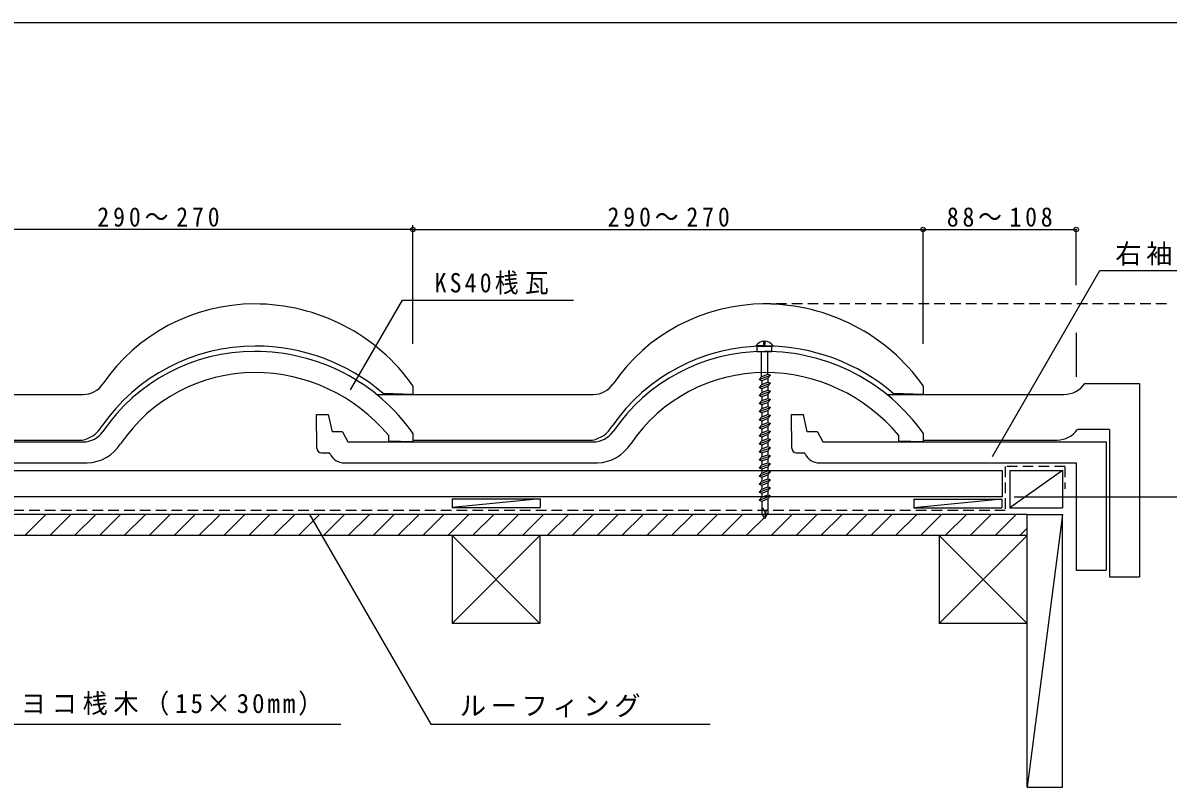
# Model space of a CAD drawing. Units: millimetres, scale not verified. Extents: x -2052 to 1987, y -1380 to 1404.
# Drawn here: x -1060 to -409, y 275 to 709 of the extents above; entities that cross this region are included whole.
import ezdxf

# ---------------------------------------------------------------- set-up
doc = ezdxf.new("R2010")
doc.units = ezdxf.units.MM
doc.header["$LTSCALE"] = 5
doc.header["$PDMODE"] = 32
doc.header["$PDSIZE"] = 2.5
doc.linetypes.add('CHAIN1', pattern=[8, 5, -1, 1, -1])
doc.linetypes.add('DASHED1', pattern=[1.8, 1.2, -0.6])
for name, color, linetype in [('A-0_ﾚｲﾔ-160', 7, 'Continuous'), ('A-1_ﾚｲﾔ-161', 3, 'Continuous'), ('A-2_ﾚｲﾔ-162', 4, 'Continuous'), ('A-5_ﾚｲﾔ-165', 7, 'Continuous'), ('A-B_ﾚｲﾔ-171', 3, 'Continuous'), ('A-D_ﾚｲﾔ-173', 3, 'DASHED1')]:
    doc.layers.add(name, color=color, linetype=linetype)
doc.styles.add('ＭＳ ゴシック', font='')
doc.styles.get('ＭＳ ゴシック').set_extended_font_data('MS Gothic')

msp = doc.modelspace()

# ---------------------------------------------------------------- linework, layer by layer
at = {"layer": 'A-0_ﾚｲﾔ-160', "color": 4}
msp.add_line((-66.96, 709.379), (-2046.96, 709.379), dxfattribs=at)
at = {"layer": 'A-0_ﾚｲﾔ-160', "linetype": 'DASHED1'}
msp.add_line((-410.28, 549.587), (-639.766, 549.587), dxfattribs=at)
at = {"layer": 'A-0_ﾚｲﾔ-160', "color": 6, "linetype": 'DASHED1'}
for p, q in [((-468.031, 457.09), (-502.031, 457.09)), ((-502.031, 457.09), (-502.031, 432.398)), ((-468.031, 457.09), (-468.031, 444.501))]:
    msp.add_line(p, q, dxfattribs=at)
at = {"layer": 'A-1_ﾚｲﾔ-161'}
for p, q in [((-893.305, 467.6), (-893.474, 486.686)), ((-893.474, 486.686), (-886.725, 486.686)), ((-884.476, 476.933), (-886.725, 486.686)), ((-623.305, 467.6), (-623.474, 486.686)), ((-623.474, 486.686), (-616.725, 486.686)), ((-614.476, 476.933), (-616.725, 486.686)), ((-878.627, 476.933), (-884.476, 476.933)), ((-838.664, 476.046), (-838.664, 471.169)), ((-608.627, 476.933), (-614.476, 476.933)), ((-608.627, 476.933), (-605.703, 471.17)), ((-548.664, 476.046), (-548.664, 471.169)), ((-852.642, 474.971), (-852.642, 471.614)), ((-838.664, 471.169), (-852.642, 471.614)), ((-605.703, 471.17), (-444.664, 471.17)), ((-562.642, 474.971), (-562.642, 471.614)), ((-548.664, 471.169), (-562.642, 471.614)), ((-444.664, 471.17), (-444.664, 398.17)), ((-890.605, 464.963), (-886.083, 464.963)), ((-885.796, 464.35), (-886.083, 464.963)), ((-620.605, 464.963), (-616.083, 464.963)), ((-615.796, 464.35), (-616.083, 464.963)), ((-607.627, 459.201), (-461.664, 459.201)), ((-461.664, 459.201), (-461.664, 398.17)), ((-461.664, 398.17), (-444.664, 398.17))]:
    msp.add_line(p, q, dxfattribs=at)
for points in [[(-1168.627, 476.933), (-1165.703, 471.169), (-1026.135, 471.169)], [(-878.627, 476.933), (-875.703, 471.169), (-736.135, 471.169)], [(-1167.627, 459.2), (-1167.535, 459.2), (-1165.735, 459.2), (-1023.758, 459.2)], [(-877.626, 459.2), (-877.535, 459.2), (-875.736, 459.2), (-733.758, 459.2)]]:
    msp.add_lwpolyline(points, dxfattribs=at)
for centre, radius, start, end in [((-928.642, 418.691), 91.89, 89.99995, 146.05382), ((-928.642, 411.691), 98.895, 39.78177, 90), ((-638.642, 418.691), 91.89, 89.99995, 146.05382), ((-638.642, 411.691), 98.895, 39.78177, 90), ((-1024.781, 482.9), 23.722, 272.47295, 327.06857), ((-734.782, 482.9), 23.722, 272.47295, 327.06857)]:
    msp.add_arc(centre, radius, start, end, dxfattribs=at)
for centre, major_axis, start_param, end_param in [((-928.642, 420.449), (103.661, 0), 1.5707963, 2.5537643), ((-928.642, 414.88), (109.313, 0), 0.6039021, 1.5707963), ((-638.642, 420.449), (103.661, 0), 1.5707963, 2.5537643), ((-638.642, 414.88), (109.313, 0), 0.6039021, 1.5707963), ((-1026.135, 484.469), (13.497, 0), 4.712389, 5.6953569), ((-736.135, 484.469), (13.497, 0), 4.712389, 5.6953569), ((-890.605, 467.623), (2.699, 0), 3.1503193, 4.712389), ((-877.626, 468.067), (8.998, 0), 3.5740003, 4.712389), ((-620.605, 467.623), (2.699, 0), 3.1503193, 4.712389), ((-607.627, 468.067), (8.998, 0), 3.5740003, 4.712389)]:
    msp.add_ellipse(centre, major_axis=major_axis, ratio=0.9853, start_param=start_param, end_param=end_param, dxfattribs=at)
at = {"layer": 'A-2_ﾚｲﾔ-162'}
for p, q in [((-1149.333, 498.169), (-1026.135, 498.169)), ((-859.333, 498.169), (-736.135, 498.169)), ((-569.333, 498.169), (-468.501, 498.169)), ((-442.664, 478.231), (-460.887, 478.231)), ((-1128.664, 472.231), (-1026.68, 472.231)), ((-838.664, 472.231), (-736.68, 472.231)), ((-548.664, 472.231), (-472.501, 472.231)), ((-1236.822, 454.908), (-503.813, 454.908)), ((-503.813, 454.908), (-503.813, 439.898)), ((-499.44, 454.923), (-469.44, 454.923)), ((-469.44, 454.923), (-499.44, 433.723)), ((-469.44, 454.922), (-469.44, 433.723)), ((-503.813, 439.898), (-1236.822, 439.898)), ((-766.407, 438.882), (-816.407, 433.882)), ((-816.407, 438.882), (-816.407, 433.882)), ((-816.407, 438.882), (-766.407, 438.882)), ((-766.407, 438.882), (-766.407, 433.882)), ((-503.899, 438.638), (-553.899, 433.638)), ((-553.899, 438.638), (-503.899, 438.638)), ((-503.899, 438.638), (-503.899, 433.638)), ((-489.44, 429.898), (-1236.822, 429.898)), ((-816.407, 433.882), (-766.407, 433.882)), ((-469.44, 429.898), (-489.44, 274.912)), ((-489.44, 429.898), (-469.44, 429.898)), ((-489.44, 274.912), (-489.44, 429.898)), ((-469.44, 274.912), (-469.44, 429.898)), ((-489.44, 417.897), (-1236.822, 417.897)), ((-816.441, 417.913), (-816.441, 367.913)), ((-766.44, 417.913), (-816.441, 367.913)), ((-766.44, 417.913), (-766.44, 367.913)), ((-539.44, 417.912), (-539.44, 367.913)), ((-489.44, 417.912), (-539.44, 367.913)), ((-539.44, 417.911), (-489.44, 367.912)), ((-489.44, 367.913), (-539.44, 367.913)), ((-489.44, 274.912), (-469.44, 274.912))]:
    msp.add_line(p, q, dxfattribs=at)
at = {"layer": 'A-2_ﾚｲﾔ-162', "color": 6, "linetype": 'DASHED1'}
msp.add_line((-1236.822, 432.398), (-502.031, 432.398), dxfattribs=at)
at = {"layer": 'A-2_ﾚｲﾔ-162'}
for points in [[(-838.664, 503.046), (-838.664, 498.169), (-855.642, 498.71)], [(-548.664, 503.046), (-548.664, 498.169), (-565.642, 498.71)], [(-456.75, 504.365), (-425.664, 504.365), (-425.664, 394.365)], [(-442.664, 478.231), (-442.664, 394.365), (-425.664, 394.365)], [(-499.44, 454.923), (-499.44, 433.723), (-469.44, 433.723)], [(-553.899, 438.638), (-553.899, 433.638), (-503.899, 433.638)], [(-816.441, 417.913), (-766.44, 367.913), (-816.441, 367.913)]]:
    msp.add_lwpolyline(points, dxfattribs=at)
for centre, radius, start, end in [((-468.501, 512.41), 14.241, 270, 325.60437), ((-1029.309, 487.866), 15.854, 279.54742, 330.54337), ((-739.31, 487.866), 15.854, 279.54742, 330.54337), ((-472.501, 486.472), 14.241, 270, 324.64185)]:
    msp.add_arc(centre, radius, start, end, dxfattribs=at)
for centre, major_axis, start_param, end_param in [((-928.642, 447.449), (103.661, 0), 1.5707963, 2.5537643), ((-928.642, 441.88), (109.313, 0), 0.6039021, 1.5707963), ((-638.642, 447.449), (103.661, 0), 1.5707963, 2.5537643), ((-638.642, 441.88), (109.313, 0), 0.6039021, 1.5707963), ((-928.307, 421.882), (105.313, 0), 1.5707963, 2.5462984), ((-928.307, 417.047), (110.22, 0), 0.8509471, 1.5707963), ((-638.307, 421.882), (105.313, 0), 1.5707963, 2.5462984), ((-638.307, 417.047), (110.22, 0), 0.8509471, 1.5707963), ((-1026.135, 511.469), (13.497, 0), 4.712389, 5.6953569), ((-736.135, 511.469), (13.497, 0), 4.712389, 5.6953569)]:
    msp.add_ellipse(centre, major_axis=major_axis, ratio=0.9853, start_param=start_param, end_param=end_param, dxfattribs=at)
at = {"layer": 'A-2_ﾚｲﾔ-162', "color": 7}
for p in [(-838.663, 591.922), (-548.664, 591.922), (-461.664, 591.922)]:
    msp.add_point(p, dxfattribs=at)
at = {"layer": 'A-5_ﾚｲﾔ-165'}
for p, q in [((-838.663, 526.93), (-838.663, 594.352)), ((-838.663, 591.922), (-1128.664, 591.922)), ((-548.664, 526.93), (-548.664, 591.922)), ((-548.664, 591.922), (-461.664, 591.922)), ((-461.664, 560.31), (-461.664, 591.922)), ((-509.239, 462.949), (-448.189, 568.689)), ((-448.189, 568.689), (-366.629, 568.689)), ((-874.078, 500.742), (-844.622, 551.76)), ((-844.622, 551.76), (-747.312, 551.76)), ((-638.82, 525.694), (-643.838, 525.694)), ((-640.54, 525.31), (-640.54, 525.694)), ((-640.54, 508.327), (-640.54, 522.587)), ((-638.82, 525.694), (-633.803, 525.694)), ((-637.1, 525.31), (-637.1, 525.694)), ((-637.1, 522.587), (-637.1, 509.579)), ((-641.935, 506.675), (-635.349, 509.071)), ((-641.935, 506.675), (-640.363, 508.391)), ((-636.923, 507.355), (-635.349, 509.071)), ((-641.935, 506.675), (-640.363, 506.103)), ((-641.935, 502.099), (-635.349, 504.495)), ((-641.935, 502.099), (-640.363, 503.815)), ((-641.935, 502.099), (-640.363, 501.526)), ((-640.363, 506.103), (-636.923, 507.355)), ((-640.363, 506.104), (-640.363, 503.815)), ((-640.363, 501.526), (-636.923, 502.779)), ((-640.363, 501.527), (-640.363, 499.239)), ((-636.923, 507.355), (-636.923, 505.067)), ((-636.923, 502.779), (-635.349, 504.495)), ((-636.923, 502.779), (-636.923, 500.49)), ((-641.935, 497.522), (-635.349, 499.919)), ((-641.935, 497.522), (-640.363, 499.239)), ((-641.935, 497.522), (-640.363, 496.95)), ((-641.935, 492.946), (-635.349, 495.343)), ((-640.363, 496.95), (-636.923, 498.203)), ((-640.363, 496.951), (-640.363, 494.662)), ((-636.923, 498.203), (-635.349, 499.919)), ((-636.923, 498.203), (-636.923, 495.914)), ((-636.923, 493.626), (-635.349, 495.343)), ((-641.935, 492.946), (-640.363, 494.662)), ((-641.935, 492.946), (-640.363, 492.374)), ((-641.935, 488.37), (-635.349, 490.766)), ((-641.935, 488.37), (-640.363, 490.086)), ((-641.935, 488.37), (-640.363, 487.798)), ((-640.363, 492.374), (-636.923, 493.626)), ((-640.363, 492.375), (-640.363, 490.086)), ((-640.363, 487.798), (-636.923, 489.05)), ((-636.923, 493.626), (-636.923, 491.338)), ((-636.923, 489.05), (-635.349, 490.766)), ((-636.923, 489.05), (-636.923, 486.762)), ((-641.935, 483.794), (-635.349, 486.19)), ((-641.935, 483.794), (-640.363, 485.51)), ((-641.935, 483.794), (-640.363, 483.221)), ((-640.363, 487.798), (-640.363, 485.51)), ((-640.363, 483.221), (-636.923, 484.474)), ((-640.363, 483.222), (-640.363, 480.934)), ((-636.923, 484.474), (-635.349, 486.19)), ((-636.923, 484.474), (-636.923, 482.185)), ((-641.935, 479.217), (-635.349, 481.614)), ((-641.935, 479.217), (-640.363, 480.934)), ((-641.935, 479.217), (-640.363, 478.645)), ((-641.935, 474.641), (-635.349, 477.037)), ((-641.935, 474.641), (-640.363, 476.357)), ((-640.363, 478.645), (-636.923, 479.898)), ((-640.363, 478.646), (-640.363, 476.357)), ((-640.363, 476.357), (-636.923, 477.609)), ((-640.363, 474.069), (-636.923, 475.321)), ((-636.923, 479.898), (-635.349, 481.614)), ((-636.923, 475.321), (-635.349, 477.037)), ((-641.935, 474.641), (-640.363, 474.069)), ((-641.935, 470.064), (-635.349, 472.461)), ((-641.935, 470.064), (-640.363, 471.781)), ((-641.935, 470.064), (-640.363, 469.492)), ((-640.363, 474.069), (-640.363, 471.781)), ((-640.363, 471.781), (-636.923, 473.033)), ((-640.363, 469.492), (-636.923, 470.745)), ((-640.363, 469.492), (-640.363, 467.205)), ((-636.923, 470.745), (-635.349, 472.461)), ((-641.935, 465.488), (-635.351, 467.885)), ((-641.935, 465.488), (-640.363, 467.205)), ((-641.935, 465.488), (-640.363, 464.916)), ((-641.935, 460.911), (-635.351, 463.309)), ((-641.935, 460.911), (-640.363, 462.628)), ((-640.363, 464.916), (-636.923, 466.169)), ((-636.923, 466.169), (-635.351, 467.885)), ((-636.923, 461.592), (-635.351, 463.309)), ((-641.935, 460.911), (-640.363, 460.339)), ((-641.935, 456.335), (-635.351, 458.731)), ((-641.935, 456.335), (-640.363, 458.051)), ((-641.935, 456.335), (-640.363, 455.764)), ((-640.363, 460.339), (-636.923, 461.592)), ((-640.363, 455.764), (-636.923, 457.015)), ((-636.923, 457.015), (-635.351, 458.731)), ((-641.935, 451.759), (-635.351, 454.155)), ((-641.935, 451.759), (-640.363, 453.475)), ((-641.935, 451.759), (-640.363, 451.186)), ((-641.935, 447.182), (-635.351, 449.579)), ((-640.363, 451.186), (-636.923, 452.439)), ((-636.923, 452.439), (-635.351, 454.155)), ((-636.923, 447.863), (-635.351, 449.579)), ((-641.937, 442.605), (-635.351, 445.003)), ((-641.937, 442.605), (-640.363, 444.322)), ((-641.935, 447.182), (-640.363, 448.898)), ((-641.935, 447.182), (-640.363, 446.61)), ((-640.363, 446.61), (-636.923, 447.863)), ((-640.363, 442.034), (-636.923, 443.286)), ((-636.923, 443.286), (-635.351, 445.003)), ((-636.923, 443.286), (-636.923, 440.998)), ((-641.937, 442.605), (-640.363, 442.034)), ((-641.937, 438.029), (-635.351, 440.426)), ((-641.937, 438.029), (-640.363, 439.745)), ((-641.937, 438.029), (-640.363, 437.458)), ((-640.363, 437.458), (-636.923, 438.709)), ((-640.363, 437.458), (-640.363, 430.445)), ((-636.923, 440.998), (-635.351, 440.426)), ((-636.923, 438.709), (-635.351, 440.426)), ((-636.923, 438.709), (-636.923, 430.444)), ((-496.948, 439.898), (-387.163, 439.898)), ((-1059.285, 417.897), (-1047.285, 429.898)), ((-1045.143, 417.897), (-1033.143, 429.898)), ((-1031.001, 417.897), (-1019.001, 429.898)), ((-1016.859, 417.897), (-1004.858, 429.898)), ((-1002.716, 417.897), (-990.716, 429.898)), ((-988.574, 417.897), (-976.574, 429.898)), ((-974.433, 417.897), (-962.432, 429.898)), ((-960.29, 417.897), (-948.29, 429.898)), ((-946.148, 417.897), (-934.148, 429.898)), ((-932.006, 417.897), (-920.006, 429.898)), ((-917.864, 417.897), (-905.864, 429.898)), ((-903.722, 417.897), (-891.722, 429.898)), ((-889.58, 417.897), (-877.58, 429.898)), ((-875.438, 417.897), (-863.438, 429.898)), ((-861.296, 417.897), (-849.296, 429.898)), ((-847.154, 417.897), (-835.153, 429.898)), ((-833.011, 417.897), (-821.011, 429.898)), ((-818.869, 417.897), (-806.869, 429.898)), ((-804.727, 417.897), (-792.727, 429.898)), ((-790.585, 417.897), (-778.584, 429.898)), ((-776.443, 417.897), (-764.443, 429.898)), ((-762.301, 417.897), (-750.301, 429.898)), ((-748.159, 417.897), (-736.159, 429.898)), ((-734.017, 417.897), (-722.017, 429.898)), ((-719.874, 417.897), (-707.874, 429.898)), ((-705.732, 417.897), (-693.732, 429.898)), ((-691.591, 417.897), (-679.591, 429.898)), ((-677.449, 417.897), (-665.448, 429.898)), ((-663.306, 417.897), (-651.306, 429.898)), ((-649.164, 417.897), (-637.164, 429.898)), ((-638.643, 427.587), (-640.363, 430.445)), ((-638.643, 427.587), (-636.923, 430.444)), ((-635.022, 417.897), (-623.022, 429.898)), ((-620.879, 417.897), (-608.879, 429.898)), ((-606.738, 417.897), (-594.738, 429.898)), ((-592.596, 417.897), (-580.595, 429.898)), ((-578.453, 417.897), (-566.453, 429.898)), ((-564.311, 417.897), (-552.311, 429.898)), ((-550.169, 417.897), (-538.169, 429.898)), ((-536.027, 417.897), (-524.026, 429.898)), ((-521.884, 417.897), (-509.884, 429.898)), ((-507.742, 417.897), (-495.742, 429.898)), ((-493.6, 417.897), (-489.44, 422.058)), ((-1101.832, 310.621), (-879.683, 310.621))]:
    msp.add_line(p, q, dxfattribs=at)
for points in [[(-838.663, 565.579), (-838.663, 591.922), (-548.664, 591.922)], [(-639.321, 528.345), (-639.321, 526.548), (-638.365, 526.548), (-638.365, 528.316)], [(-640.363, 508.391), (-636.923, 509.643), (-635.349, 509.071)], [(-640.363, 503.815), (-636.923, 505.067), (-635.349, 504.495)], [(-640.363, 499.239), (-636.923, 500.49), (-635.349, 499.919)], [(-640.363, 494.662), (-636.923, 495.914), (-635.349, 495.343)], [(-640.363, 490.086), (-636.923, 491.338), (-635.349, 490.766)], [(-640.363, 485.51), (-636.923, 486.762), (-635.349, 486.19)], [(-640.363, 480.934), (-636.923, 482.185), (-635.349, 481.614)], [(-636.923, 479.898), (-636.923, 477.609), (-635.349, 477.037)], [(-636.923, 475.321), (-636.923, 473.033), (-635.349, 472.461)], [(-636.923, 470.745), (-636.923, 468.457), (-635.351, 467.885)], [(-640.363, 464.916), (-640.363, 462.628), (-636.923, 463.879)], [(-640.362, 468.304), (-640.362, 467.205), (-636.923, 468.457)], [(-636.923, 466.169), (-636.923, 463.879), (-635.351, 463.309)], [(-640.363, 460.339), (-640.363, 458.051), (-636.923, 459.303)], [(-640.363, 455.764), (-640.363, 453.475), (-636.923, 454.727)], [(-636.923, 461.592), (-636.923, 459.303), (-635.351, 458.731)], [(-636.923, 457.015), (-636.923, 454.727), (-635.351, 454.155)], [(-640.363, 451.186), (-640.363, 448.898), (-636.923, 450.15)], [(-636.923, 452.439), (-636.923, 450.15), (-635.351, 449.579)], [(-640.363, 446.61), (-640.363, 444.322), (-636.923, 445.574)], [(-636.923, 447.863), (-636.923, 445.574), (-635.351, 445.003)], [(-640.363, 442.034), (-640.363, 439.745), (-636.923, 440.998)], [(-897.575, 430.237), (-828.516, 310.621), (-669.789, 310.621)]]:
    msp.add_lwpolyline(points, dxfattribs=at)
msp.add_lwpolyline([(-643.115, 525.31), (-643.115, 522.587), (-634.556, 522.587), (-634.556, 525.31)], close=True, dxfattribs=at)
for centre, radius, start, end in [((-638.82, 522.36), 6.023, 33.59941, 146.40073), ((-644.362, 429.553), 6.047, 341.0211, 47.17526), ((-635.995, 430.616), 2.308, 120.37192, 183.02666)]:
    msp.add_arc(centre, radius, start, end, dxfattribs=at)
at = {"layer": 'A-D_ﾚｲﾔ-173', "color": 7, "linetype": 'CHAIN1'}
msp.add_line((-461.664, 533.167), (-461.664, 506.591), dxfattribs=at)

# ---------------------------------------------------------------- texts
at = {"layer": 'A-2_ﾚｲﾔ-162', "color": 3, "char_height": 11, "attachment_point": 7, "style": 'ＭＳ ゴシック'}
for s, insert in [('\\T1.33;\\W0.9;290～270', (-1018.038, 593.422)), ('\\T1.33;\\W0.9;290～270', (-728.038, 593.422)), ('\\T1.32;\\W0.9;88～108', (-535.164, 593.422))]:
    msp.add_mtext(s, dxfattribs=dict(at, insert=insert))
at = {"layer": 'A-B_ﾚｲﾔ-171', "char_height": 11, "attachment_point": 7, "style": 'ＭＳ ゴシック'}
for s, insert in [('\\T1.17;右袖瓦', (-439.426, 571.44)), ('\\T1.27;\\W0.9;KS40桟瓦', (-826.342, 554.943)), ('\\T1.23;\\W0.95;ヨコ桟木（15×30mm）', (-1061.493, 315.565)), ('\\T1.17;ルーフィング', (-812.053, 314.532))]:
    msp.add_mtext(s, dxfattribs=dict(at, insert=insert))

doc.saveas('drawing.dxf')
